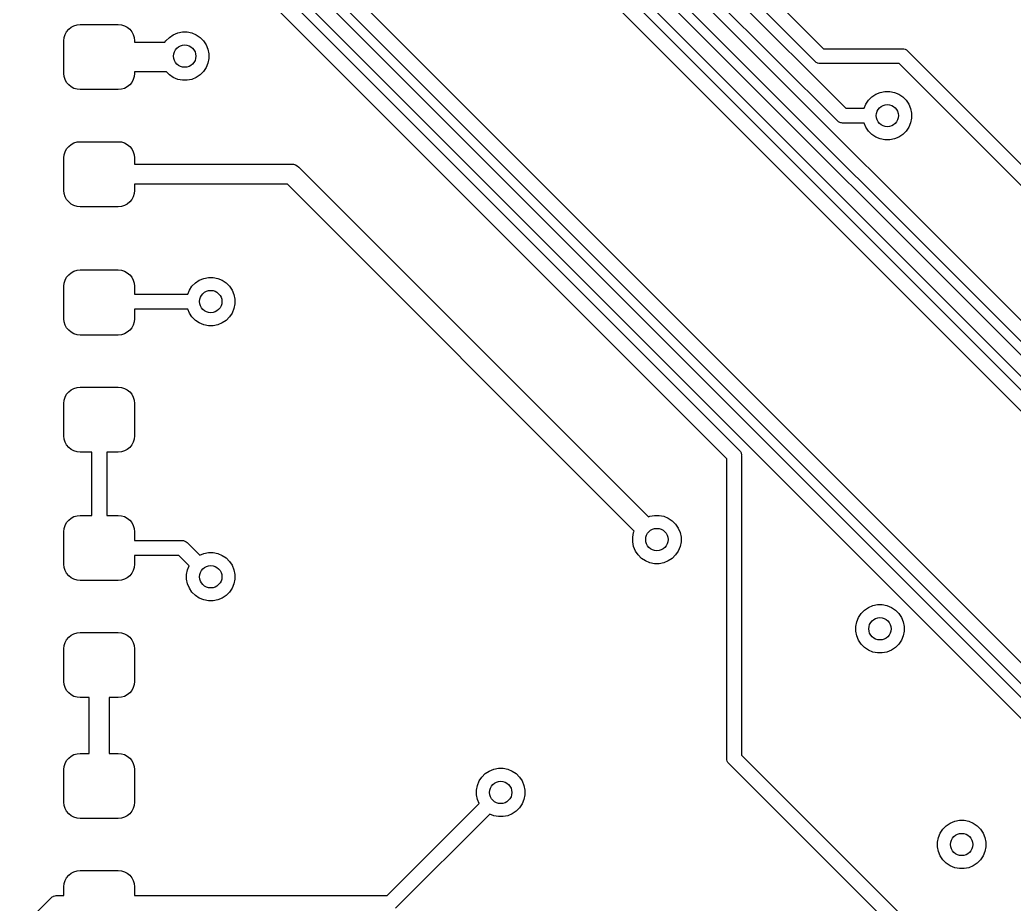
# Model space of a CAD drawing. Extents: x 1 to 84, y 1 to 137.
# Drawn here: x 1.73 to 15.1, y 25.7 to 37.59 of the extents above; entities that cross this region are included whole.
import ezdxf

# ---------------------------------------------------------------- set-up
doc = ezdxf.new("R2010")
doc.units = 0
doc.layers.add('BLACK', color=7, linetype='CONTINUOUS')

msp = doc.modelspace()

# ---------------------------------------------------------------- linework, layer by layer
at = {"layer": 'BLACK', "linetype": 'CONTINUOUS'}
for p, q in [((7.5, 41.7414), (12.8414, 36.4)), ((12.4258, 37.0328), (7.73276, 41.7258)), ((7.9, 41.8414), (12.5414, 37.2)), ((12.7258, 36.2328), (7.33276, 41.6258)), ((18.0259, 30.4328), (7.00275, 41.456)), ((7.16999, 41.5715), (18.1415, 30.6)), ((6.83998, 41.4349), (18.0748, 30.2)), ((17.9925, 29.5328), (6.33276, 41.1925)), ((6.5, 41.3081), (18.1081, 29.7)), ((17.9592, 30.0328), (6.67274, 41.3193)), ((4.4, 38.808), (11.4072, 31.8008)), ((11.24, 31.6852), (4.23276, 38.6924)), ((17.25, 26.1419), (4.73276, 38.6591)), ((4.9, 38.7747), (17.4172, 26.2575)), ((5.40001, 38.7414), (18.1672, 25.9742)), ((18, 25.8586), (5.23278, 38.6258)), ((2.36187, 37.4278), (2.38907, 37.4609)), ((2.38907, 37.4609), (2.42222, 37.4881)), ((2.42222, 37.4881), (2.46004, 37.5083)), ((2.46004, 37.5083), (2.50107, 37.5208)), ((2.50107, 37.5208), (2.54375, 37.525)), ((2.54375, 37.525), (3.05625, 37.525)), ((3.05625, 37.525), (3.09893, 37.5208)), ((3.09893, 37.5208), (3.13996, 37.5083)), ((3.13996, 37.5083), (3.17778, 37.4881)), ((3.17778, 37.4881), (3.21093, 37.4609)), ((3.21093, 37.4609), (3.23813, 37.4278)), ((2.325, 37.3062), (2.3292, 37.3489)), ((2.3292, 37.3489), (2.34165, 37.39)), ((2.34165, 37.39), (2.36187, 37.4278)), ((3.23813, 37.4278), (3.25835, 37.39)), ((3.25835, 37.39), (3.2708, 37.3489)), ((3.2708, 37.3489), (3.275, 37.3062)), ((3.69756, 37.3072), (3.74282, 37.3524)), ((3.74282, 37.3524), (3.79605, 37.388)), ((3.79605, 37.388), (3.8552, 37.4125)), ((3.8552, 37.4125), (3.91799, 37.425)), ((3.91799, 37.425), (3.98201, 37.425)), ((3.98201, 37.425), (4.0448, 37.4125)), ((4.0448, 37.4125), (4.10394, 37.388)), ((4.10394, 37.388), (4.15718, 37.3524)), ((4.15718, 37.3524), (4.20244, 37.3072)), ((2.325, 36.8687), (2.325, 37.3062)), ((3.275, 37.3062), (3.275, 37.2875)), ((3.275, 37.2875), (3.68441, 37.2875)), ((3.68441, 37.2875), (3.69756, 37.3072)), ((4.20244, 37.3072), (4.23801, 37.2539)), ((4.23801, 37.2539), (4.26251, 37.1948)), ((4.26251, 37.1948), (4.275, 37.132)), ((12.5414, 37.2), (13.5951, 37.2)), ((13.5951, 37.2), (13.6, 37.2005)), ((13.6, 37.2005), (13.6049, 37.2)), ((13.6049, 37.2), (13.6049, 37.2)), ((13.6049, 37.2), (13.6196, 37.1986)), ((13.6196, 37.1986), (13.6385, 37.1928)), ((13.6385, 37.1928), (13.6558, 37.1835)), ((13.6558, 37.1835), (13.6711, 37.1711)), ((4.275, 37.068), (4.26251, 37.0052)), ((4.275, 37.132), (4.275, 37.068)), ((13.6711, 37.1711), (13.6742, 37.1672)), ((13.6742, 37.1672), (19.3513, 31.4902)), ((4.23801, 36.9461), (4.20244, 36.8928)), ((4.26251, 37.0052), (4.23801, 36.9461)), ((12.4289, 37.0289), (12.4258, 37.0328)), ((12.4442, 37.0165), (12.4289, 37.0289)), ((12.4551, 37.0106), (12.4442, 37.0165)), ((12.4615, 37.0072), (12.4551, 37.0106)), ((12.4804, 37.0014), (12.4615, 37.0072)), ((12.4822, 37.0013), (12.4804, 37.0014)), ((12.4951, 37), (12.4822, 37.0013)), ((12.5, 36.9995), (12.4951, 37)), ((12.4951, 37), (12.4951, 37)), ((12.5049, 37), (12.5, 36.9995)), ((13.5586, 37), (12.5049, 37)), ((19.2098, 31.3487), (13.5586, 37)), ((2.3292, 36.8261), (2.325, 36.8687)), ((2.34165, 36.785), (2.3292, 36.8261)), ((2.36187, 36.7472), (2.34165, 36.785)), ((3.25835, 36.785), (3.23813, 36.7472)), ((3.2708, 36.8261), (3.25835, 36.785)), ((3.275, 36.8687), (3.2708, 36.8261)), ((3.70288, 36.8875), (3.275, 36.8875)), ((3.275, 36.8875), (3.275, 36.8687)), ((3.74282, 36.8476), (3.70288, 36.8875)), ((3.79605, 36.812), (3.74282, 36.8476)), ((3.8552, 36.7875), (3.79605, 36.812)), ((3.91799, 36.775), (3.8552, 36.7875)), ((3.98201, 36.775), (3.91799, 36.775)), ((4.0448, 36.7875), (3.98201, 36.775)), ((4.10394, 36.812), (4.0448, 36.7875)), ((4.15718, 36.8476), (4.10394, 36.812)), ((4.20244, 36.8928), (4.15718, 36.8476)), ((2.38907, 36.7141), (2.36187, 36.7472)), ((2.42222, 36.6869), (2.38907, 36.7141)), ((2.46004, 36.6667), (2.42222, 36.6869)), ((2.50107, 36.6542), (2.46004, 36.6667)), ((2.54375, 36.65), (2.50107, 36.6542)), ((3.05625, 36.65), (2.54375, 36.65)), ((3.09893, 36.6542), (3.05625, 36.65)), ((3.13996, 36.6667), (3.09893, 36.6542)), ((3.17778, 36.6869), (3.13996, 36.6667)), ((3.21093, 36.7141), (3.17778, 36.6869)), ((3.23813, 36.7472), (3.21093, 36.7141)), ((13.112, 36.4539), (13.1476, 36.5072)), ((13.1476, 36.5072), (13.1928, 36.5524)), ((13.1928, 36.5524), (13.2461, 36.588)), ((13.2461, 36.588), (13.3052, 36.6125)), ((13.3052, 36.6125), (13.368, 36.625)), ((13.368, 36.625), (13.432, 36.625)), ((13.432, 36.625), (13.4948, 36.6125)), ((13.4948, 36.6125), (13.5539, 36.588)), ((13.5539, 36.588), (13.6072, 36.5524)), ((13.6072, 36.5524), (13.6524, 36.5072)), ((13.6524, 36.5072), (13.688, 36.4539)), ((12.8414, 36.4), (13.0896, 36.4)), ((13.0896, 36.4), (13.112, 36.4539)), ((13.688, 36.4539), (13.7125, 36.3948)), ((13.7125, 36.3948), (13.725, 36.332)), ((13.725, 36.268), (13.7125, 36.2052)), ((13.725, 36.332), (13.725, 36.268)), ((12.7289, 36.2289), (12.7258, 36.2328)), ((12.7442, 36.2165), (12.7289, 36.2289)), ((12.7615, 36.2072), (12.7442, 36.2165)), ((12.7747, 36.2032), (12.7615, 36.2072)), ((12.7804, 36.2014), (12.7747, 36.2032)), ((12.7824, 36.2013), (12.7804, 36.2014)), ((12.7951, 36.2), (12.7824, 36.2013)), ((12.8, 36.1995), (12.7951, 36.2)), ((12.7951, 36.2), (12.7951, 36.2)), ((12.8049, 36.2), (12.8, 36.1995)), ((13.0896, 36.2), (12.8049, 36.2)), ((13.112, 36.1461), (13.0896, 36.2)), ((13.1476, 36.0928), (13.112, 36.1461)), ((13.688, 36.1461), (13.6524, 36.0928)), ((13.7125, 36.2052), (13.688, 36.1461)), ((13.1928, 36.0476), (13.1476, 36.0928)), ((13.2461, 36.012), (13.1928, 36.0476)), ((13.3052, 35.9875), (13.2461, 36.012)), ((13.368, 35.975), (13.3052, 35.9875)), ((13.432, 35.975), (13.368, 35.975)), ((13.4948, 35.9875), (13.432, 35.975)), ((13.5539, 36.012), (13.4948, 35.9875)), ((13.6072, 36.0476), (13.5539, 36.012)), ((13.6524, 36.0928), (13.6072, 36.0476)), ((2.34165, 35.815), (2.36187, 35.8528)), ((2.36187, 35.8528), (2.38907, 35.8859)), ((2.38907, 35.8859), (2.42222, 35.9131)), ((2.42222, 35.9131), (2.46004, 35.9333)), ((2.46004, 35.9333), (2.50107, 35.9458)), ((2.50107, 35.9458), (2.54375, 35.95)), ((2.54375, 35.95), (3.05625, 35.95)), ((3.05625, 35.95), (3.09893, 35.9458)), ((3.09893, 35.9458), (3.13996, 35.9333)), ((3.13996, 35.9333), (3.17778, 35.9131)), ((3.17778, 35.9131), (3.21093, 35.8859)), ((3.21093, 35.8859), (3.23813, 35.8528)), ((3.23813, 35.8528), (3.25835, 35.815)), ((2.325, 35.7312), (2.3292, 35.7739)), ((2.325, 35.2937), (2.325, 35.7312)), ((2.3292, 35.7739), (2.34165, 35.815)), ((3.25835, 35.815), (3.2708, 35.7739)), ((3.2708, 35.7739), (3.275, 35.7312)), ((3.275, 35.7312), (3.275, 35.6475)), ((3.275, 35.6475), (5.38088, 35.6475)), ((5.38088, 35.6475), (5.3875, 35.6482)), ((5.3875, 35.6482), (5.39412, 35.6475)), ((5.39412, 35.6475), (5.39413, 35.6475)), ((5.39413, 35.6475), (5.41397, 35.6455)), ((5.41397, 35.6455), (5.43941, 35.6378)), ((5.43941, 35.6378), (5.46286, 35.6253)), ((5.46286, 35.6253), (5.48342, 35.6084)), ((5.48342, 35.6084), (5.48765, 35.6033)), ((5.48765, 35.6033), (10.1863, 30.9047)), ((5.33158, 35.3775), (3.275, 35.3775)), ((3.275, 35.3775), (3.275, 35.2937)), ((9.99534, 30.7137), (5.33158, 35.3775)), ((2.3292, 35.2511), (2.325, 35.2937)), ((2.34165, 35.21), (2.3292, 35.2511)), ((2.36187, 35.1722), (2.34165, 35.21)), ((2.38907, 35.1391), (2.36187, 35.1722)), ((3.23813, 35.1722), (3.21093, 35.1391)), ((3.25835, 35.21), (3.23813, 35.1722)), ((3.2708, 35.2511), (3.25835, 35.21)), ((3.275, 35.2937), (3.2708, 35.2511)), ((2.42222, 35.1119), (2.38907, 35.1391)), ((2.46004, 35.0917), (2.42222, 35.1119)), ((2.50107, 35.0792), (2.46004, 35.0917)), ((2.54375, 35.075), (2.50107, 35.0792)), ((3.05625, 35.075), (2.54375, 35.075)), ((3.09893, 35.0792), (3.05625, 35.075)), ((3.13996, 35.0917), (3.09893, 35.0792)), ((3.17778, 35.1119), (3.13996, 35.0917)), ((3.21093, 35.1391), (3.17778, 35.1119)), ((2.34165, 34.09), (2.36187, 34.1278)), ((2.36187, 34.1278), (2.38907, 34.1609)), ((2.38907, 34.1609), (2.42222, 34.1881)), ((2.42222, 34.1881), (2.46004, 34.2083)), ((2.46004, 34.2083), (2.50107, 34.2208)), ((2.50107, 34.2208), (2.54375, 34.225)), ((2.54375, 34.225), (3.05625, 34.225)), ((3.05625, 34.225), (3.09893, 34.2208)), ((3.09893, 34.2208), (3.13996, 34.2083)), ((3.13996, 34.2083), (3.17778, 34.1881)), ((3.17778, 34.1881), (3.21093, 34.1609)), ((3.21093, 34.1609), (3.23813, 34.1278)), ((3.23813, 34.1278), (3.25835, 34.09)), ((4.14605, 34.088), (4.2052, 34.1125)), ((4.2052, 34.1125), (4.26799, 34.125)), ((4.26799, 34.125), (4.33201, 34.125)), ((4.33201, 34.125), (4.3948, 34.1125)), ((4.3948, 34.1125), (4.45395, 34.088)), ((2.325, 34.0063), (2.3292, 34.0489)), ((2.325, 33.5688), (2.325, 34.0063)), ((2.3292, 34.0489), (2.34165, 34.09)), ((3.25835, 34.09), (3.2708, 34.0489)), ((3.2708, 34.0489), (3.275, 34.0063)), ((3.275, 34.0063), (3.275, 33.9)), ((4.01199, 33.9539), (4.04756, 34.0072)), ((4.04756, 34.0072), (4.09282, 34.0524)), ((4.09282, 34.0524), (4.14605, 34.088)), ((4.45395, 34.088), (4.50718, 34.0524)), ((4.50718, 34.0524), (4.55244, 34.0072)), ((4.55244, 34.0072), (4.58801, 33.9539)), ((3.275, 33.9), (3.98964, 33.9)), ((3.98964, 33.9), (4.01199, 33.9539)), ((4.58801, 33.9539), (4.61251, 33.8948)), ((4.61251, 33.8948), (4.625, 33.832)), ((4.625, 33.832), (4.625, 33.768)), ((3.98964, 33.7), (3.275, 33.7)), ((3.275, 33.7), (3.275, 33.5688)), ((4.01199, 33.6461), (3.98964, 33.7)), ((4.61251, 33.7052), (4.58801, 33.6461)), ((4.625, 33.768), (4.61251, 33.7052)), ((2.3292, 33.5261), (2.325, 33.5688)), ((3.275, 33.5688), (3.2708, 33.5261)), ((4.04756, 33.5928), (4.01199, 33.6461)), ((4.09282, 33.5476), (4.04756, 33.5928)), ((4.55244, 33.5928), (4.50718, 33.5476)), ((4.58801, 33.6461), (4.55244, 33.5928)), ((2.34165, 33.485), (2.3292, 33.5261)), ((2.36187, 33.4472), (2.34165, 33.485)), ((2.38907, 33.4141), (2.36187, 33.4472)), ((3.23813, 33.4472), (3.21093, 33.4141)), ((3.25835, 33.485), (3.23813, 33.4472)), ((3.2708, 33.5261), (3.25835, 33.485)), ((4.14605, 33.512), (4.09282, 33.5476)), ((4.2052, 33.4875), (4.14605, 33.512)), ((4.26799, 33.475), (4.2052, 33.4875)), ((4.33201, 33.475), (4.26799, 33.475)), ((4.3948, 33.4875), (4.33201, 33.475)), ((4.45395, 33.512), (4.3948, 33.4875)), ((4.50718, 33.5476), (4.45395, 33.512)), ((2.42222, 33.3869), (2.38907, 33.4141)), ((2.46004, 33.3667), (2.42222, 33.3869)), ((2.50107, 33.3542), (2.46004, 33.3667)), ((2.54375, 33.35), (2.50107, 33.3542)), ((3.05625, 33.35), (2.54375, 33.35)), ((3.09893, 33.3542), (3.05625, 33.35)), ((3.13996, 33.3667), (3.09893, 33.3542)), ((3.17778, 33.3869), (3.13996, 33.3667)), ((3.21093, 33.4141), (3.17778, 33.3869)), ((2.42222, 32.6131), (2.46004, 32.6333)), ((2.46004, 32.6333), (2.50107, 32.6458)), ((2.50107, 32.6458), (2.54375, 32.65)), ((2.54375, 32.65), (3.05625, 32.65)), ((3.05625, 32.65), (3.09893, 32.6458)), ((3.09893, 32.6458), (3.13996, 32.6333)), ((3.13996, 32.6333), (3.17778, 32.6131)), ((2.3292, 32.4739), (2.34165, 32.515)), ((2.34165, 32.515), (2.36187, 32.5528)), ((2.36187, 32.5528), (2.38907, 32.5859)), ((2.38907, 32.5859), (2.42222, 32.6131)), ((3.17778, 32.6131), (3.21093, 32.5859)), ((3.21093, 32.5859), (3.23813, 32.5528)), ((3.23813, 32.5528), (3.25835, 32.515)), ((3.25835, 32.515), (3.2708, 32.4739)), ((2.325, 32.4312), (2.3292, 32.4739)), ((2.325, 31.9937), (2.325, 32.4312)), ((3.2708, 32.4739), (3.275, 32.4312)), ((3.275, 32.4312), (3.275, 31.9937)), ((2.3292, 31.9511), (2.325, 31.9937)), ((3.275, 31.9937), (3.2708, 31.9511)), ((2.34165, 31.91), (2.3292, 31.9511)), ((2.36187, 31.8722), (2.34165, 31.91)), ((2.38907, 31.8391), (2.36187, 31.8722)), ((2.42222, 31.8119), (2.38907, 31.8391)), ((3.21093, 31.8391), (3.17778, 31.8119)), ((3.23813, 31.8722), (3.21093, 31.8391)), ((3.25835, 31.91), (3.23813, 31.8722)), ((3.2708, 31.9511), (3.25835, 31.91)), ((2.46004, 31.7917), (2.42222, 31.8119)), ((2.50107, 31.7792), (2.46004, 31.7917)), ((2.54375, 31.775), (2.50107, 31.7792)), ((2.7, 31.775), (2.54375, 31.775)), ((2.7, 30.925), (2.7, 31.775)), ((3.05625, 31.775), (2.9, 31.775)), ((2.9, 31.775), (2.9, 30.925)), ((3.09893, 31.7792), (3.05625, 31.775)), ((3.13996, 31.7917), (3.09893, 31.7792)), ((3.17778, 31.8119), (3.13996, 31.7917)), ((11.4072, 31.8008), (11.411, 31.7977)), ((11.411, 31.7977), (11.4235, 31.7824)), ((11.4235, 31.7824), (11.4328, 31.7651)), ((11.4328, 31.7651), (11.435, 31.758)), ((11.435, 31.758), (11.4385, 31.7462)), ((11.4385, 31.7462), (11.4386, 31.745)), ((11.4386, 31.745), (11.44, 31.7315)), ((11.44, 31.7315), (11.44, 31.7315)), ((11.44, 31.7315), (11.4405, 31.7266)), ((11.4405, 31.7266), (11.44, 31.7217)), ((11.44, 31.7217), (11.44, 27.7014)), ((11.24, 27.6649), (11.24, 31.6852)), ((2.42222, 30.8881), (2.46004, 30.9083)), ((2.46004, 30.9083), (2.50107, 30.9208)), ((2.50107, 30.9208), (2.54375, 30.925)), ((2.54375, 30.925), (2.7, 30.925)), ((2.9, 30.925), (3.05625, 30.925)), ((3.05625, 30.925), (3.09893, 30.9208)), ((3.09893, 30.9208), (3.13996, 30.9083)), ((3.13996, 30.9083), (3.17778, 30.8881)), ((10.1863, 30.9047), (10.2052, 30.9125)), ((10.2052, 30.9125), (10.268, 30.925)), ((10.268, 30.925), (10.332, 30.925)), ((10.332, 30.925), (10.3948, 30.9125)), ((10.3948, 30.9125), (10.4539, 30.888)), ((2.3292, 30.7489), (2.34165, 30.79)), ((2.34165, 30.79), (2.36187, 30.8278)), ((2.36187, 30.8278), (2.38907, 30.8609)), ((2.38907, 30.8609), (2.42222, 30.8881)), ((3.17778, 30.8881), (3.21093, 30.8609)), ((3.21093, 30.8609), (3.23813, 30.8278)), ((3.23813, 30.8278), (3.25835, 30.79)), ((3.25835, 30.79), (3.2708, 30.7489)), ((10.4539, 30.888), (10.5072, 30.8524)), ((10.5072, 30.8524), (10.5524, 30.8072)), ((10.5524, 30.8072), (10.588, 30.7539)), ((2.325, 30.7062), (2.3292, 30.7489)), ((2.325, 30.2687), (2.325, 30.7062)), ((3.2708, 30.7489), (3.275, 30.7062)), ((3.275, 30.7062), (3.275, 30.5875)), ((9.975, 30.632), (9.98749, 30.6948)), ((9.975, 30.568), (9.975, 30.632)), ((9.98749, 30.6948), (9.99534, 30.7137)), ((10.588, 30.7539), (10.6125, 30.6948)), ((10.6125, 30.6948), (10.625, 30.632)), ((10.625, 30.632), (10.625, 30.568)), ((3.275, 30.5875), (3.9076, 30.5875)), ((3.9076, 30.5875), (3.9125, 30.588)), ((3.9125, 30.588), (3.9174, 30.5875)), ((3.9174, 30.5875), (3.9174, 30.5875)), ((3.9174, 30.5875), (3.9321, 30.5861)), ((3.9321, 30.5861), (3.95095, 30.5803)), ((3.95095, 30.5803), (3.96832, 30.571)), ((3.96832, 30.571), (3.98355, 30.5586)), ((3.98355, 30.5586), (3.98668, 30.5547)), ((3.98668, 30.5547), (4.15125, 30.3902)), ((9.98749, 30.5052), (9.975, 30.568)), ((10.012, 30.4461), (9.98749, 30.5052)), ((10.6125, 30.5052), (10.588, 30.4461)), ((10.625, 30.568), (10.6125, 30.5052)), ((3.87108, 30.3875), (3.275, 30.3875)), ((3.275, 30.3875), (3.275, 30.2687)), ((4.00983, 30.2487), (3.87108, 30.3875)), ((4.15125, 30.3902), (4.2052, 30.4125)), ((4.2052, 30.4125), (4.26799, 30.425)), ((4.26799, 30.425), (4.33201, 30.425)), ((4.33201, 30.425), (4.3948, 30.4125)), ((4.3948, 30.4125), (4.45395, 30.388)), ((4.45395, 30.388), (4.50718, 30.3524)), ((10.0476, 30.3928), (10.012, 30.4461)), ((10.0928, 30.3476), (10.0476, 30.3928)), ((10.5524, 30.3928), (10.5072, 30.3476)), ((10.588, 30.4461), (10.5524, 30.3928)), ((2.3292, 30.2261), (2.325, 30.2687)), ((2.34165, 30.185), (2.3292, 30.2261)), ((3.2708, 30.2261), (3.25835, 30.185)), ((3.275, 30.2687), (3.2708, 30.2261)), ((3.98749, 30.1948), (4.00983, 30.2487)), ((4.50718, 30.3524), (4.55244, 30.3072)), ((4.55244, 30.3072), (4.58801, 30.2539)), ((4.58801, 30.2539), (4.61251, 30.1948)), ((10.1461, 30.312), (10.0928, 30.3476)), ((10.2052, 30.2875), (10.1461, 30.312)), ((10.268, 30.275), (10.2052, 30.2875)), ((10.332, 30.275), (10.268, 30.275)), ((10.3948, 30.2875), (10.332, 30.275)), ((10.4539, 30.312), (10.3948, 30.2875)), ((10.5072, 30.3476), (10.4539, 30.312)), ((2.36187, 30.1472), (2.34165, 30.185)), ((2.38907, 30.1141), (2.36187, 30.1472)), ((2.42222, 30.0869), (2.38907, 30.1141)), ((3.21093, 30.1141), (3.17778, 30.0869)), ((3.23813, 30.1472), (3.21093, 30.1141)), ((3.25835, 30.185), (3.23813, 30.1472)), ((3.975, 30.132), (3.98749, 30.1948)), ((3.975, 30.068), (3.975, 30.132)), ((4.61251, 30.1948), (4.625, 30.132)), ((4.625, 30.132), (4.625, 30.068)), ((2.46004, 30.0667), (2.42222, 30.0869)), ((2.50107, 30.0542), (2.46004, 30.0667)), ((2.54375, 30.05), (2.50107, 30.0542)), ((3.05625, 30.05), (2.54375, 30.05)), ((3.09893, 30.0542), (3.05625, 30.05)), ((3.13996, 30.0667), (3.09893, 30.0542)), ((3.17778, 30.0869), (3.13996, 30.0667)), ((3.98749, 30.0052), (3.975, 30.068)), ((4.01199, 29.9461), (3.98749, 30.0052)), ((4.61251, 30.0052), (4.58801, 29.9461)), ((4.625, 30.068), (4.61251, 30.0052)), ((4.04756, 29.8928), (4.01199, 29.9461)), ((4.09282, 29.8476), (4.04756, 29.8928)), ((4.14605, 29.812), (4.09282, 29.8476)), ((4.50718, 29.8476), (4.45395, 29.812)), ((4.55244, 29.8928), (4.50718, 29.8476)), ((4.58801, 29.9461), (4.55244, 29.8928)), ((4.2052, 29.7875), (4.14605, 29.812)), ((4.26799, 29.775), (4.2052, 29.7875)), ((4.33201, 29.775), (4.26799, 29.775)), ((4.3948, 29.7875), (4.33201, 29.775)), ((4.45395, 29.812), (4.3948, 29.7875)), ((13.0928, 29.6524), (13.1461, 29.688)), ((13.1461, 29.688), (13.2052, 29.7125)), ((13.2052, 29.7125), (13.268, 29.725)), ((13.268, 29.725), (13.332, 29.725)), ((13.332, 29.725), (13.3948, 29.7125)), ((13.3948, 29.7125), (13.4539, 29.688)), ((13.4539, 29.688), (13.5072, 29.6524)), ((12.9875, 29.4948), (13.012, 29.5539)), ((13.012, 29.5539), (13.0476, 29.6072)), ((13.0476, 29.6072), (13.0928, 29.6524)), ((13.5072, 29.6524), (13.5524, 29.6072)), ((13.5524, 29.6072), (13.588, 29.5539)), ((13.588, 29.5539), (13.6125, 29.4948)), ((12.975, 29.432), (12.9875, 29.4948)), ((12.975, 29.368), (12.975, 29.432)), ((13.6125, 29.4948), (13.625, 29.432)), ((13.625, 29.432), (13.625, 29.368)), ((2.36187, 29.2528), (2.38907, 29.2859)), ((2.38907, 29.2859), (2.42222, 29.3131)), ((2.42222, 29.3131), (2.46004, 29.3333)), ((2.46004, 29.3333), (2.50107, 29.3458)), ((2.50107, 29.3458), (2.54375, 29.35)), ((2.54375, 29.35), (3.05625, 29.35)), ((3.05625, 29.35), (3.09893, 29.3458)), ((3.09893, 29.3458), (3.13996, 29.3333)), ((3.13996, 29.3333), (3.17778, 29.3131)), ((3.17778, 29.3131), (3.21093, 29.2859)), ((3.21093, 29.2859), (3.23813, 29.2528)), ((12.9875, 29.3052), (12.975, 29.368)), ((13.012, 29.2461), (12.9875, 29.3052)), ((13.6125, 29.3052), (13.588, 29.2461)), ((13.625, 29.368), (13.6125, 29.3052)), ((2.325, 29.1312), (2.3292, 29.1739)), ((2.3292, 29.1739), (2.34165, 29.215)), ((2.34165, 29.215), (2.36187, 29.2528)), ((3.23813, 29.2528), (3.25835, 29.215)), ((3.25835, 29.215), (3.2708, 29.1739)), ((3.2708, 29.1739), (3.275, 29.1312)), ((13.0476, 29.1928), (13.012, 29.2461)), ((13.0928, 29.1476), (13.0476, 29.1928)), ((13.5524, 29.1928), (13.5072, 29.1476)), ((13.588, 29.2461), (13.5524, 29.1928)), ((2.325, 28.6937), (2.325, 29.1312)), ((3.275, 29.1312), (3.275, 28.6937)), ((13.1461, 29.112), (13.0928, 29.1476)), ((13.2052, 29.0875), (13.1461, 29.112)), ((13.268, 29.075), (13.2052, 29.0875)), ((13.332, 29.075), (13.268, 29.075)), ((13.3948, 29.0875), (13.332, 29.075)), ((13.4539, 29.112), (13.3948, 29.0875)), ((13.5072, 29.1476), (13.4539, 29.112)), ((2.3292, 28.6511), (2.325, 28.6937)), ((2.34165, 28.61), (2.3292, 28.6511)), ((3.2708, 28.6511), (3.25835, 28.61)), ((3.275, 28.6937), (3.2708, 28.6511)), ((2.36187, 28.5722), (2.34165, 28.61)), ((2.38907, 28.5391), (2.36187, 28.5722)), ((2.42222, 28.5119), (2.38907, 28.5391)), ((2.46004, 28.4917), (2.42222, 28.5119)), ((2.50107, 28.4792), (2.46004, 28.4917)), ((3.13996, 28.4917), (3.09893, 28.4792)), ((3.17778, 28.5119), (3.13996, 28.4917)), ((3.21093, 28.5391), (3.17778, 28.5119)), ((3.23813, 28.5722), (3.21093, 28.5391)), ((3.25835, 28.61), (3.23813, 28.5722)), ((2.54375, 28.475), (2.50107, 28.4792)), ((2.665, 28.475), (2.54375, 28.475)), ((2.665, 27.725), (2.665, 28.475)), ((3.05625, 28.475), (2.935, 28.475)), ((2.935, 28.475), (2.935, 27.725)), ((3.09893, 28.4792), (3.05625, 28.475)), ((2.38907, 27.6609), (2.42222, 27.6881)), ((2.42222, 27.6881), (2.46004, 27.7083)), ((2.46004, 27.7083), (2.50107, 27.7208)), ((2.50107, 27.7208), (2.54375, 27.725)), ((2.54375, 27.725), (2.665, 27.725)), ((2.935, 27.725), (3.05625, 27.725)), ((3.05625, 27.725), (3.09893, 27.7208)), ((3.09893, 27.7208), (3.13996, 27.7083)), ((3.13996, 27.7083), (3.17778, 27.6881)), ((3.17778, 27.6881), (3.21093, 27.6609)), ((11.44, 27.7014), (17.2778, 21.8636)), ((2.325, 27.5062), (2.3292, 27.5489)), ((2.3292, 27.5489), (2.34165, 27.59)), ((2.34165, 27.59), (2.36187, 27.6278)), ((2.36187, 27.6278), (2.38907, 27.6609)), ((3.21093, 27.6609), (3.23813, 27.6278)), ((3.23813, 27.6278), (3.25835, 27.59)), ((3.25835, 27.59), (3.2708, 27.5489)), ((3.2708, 27.5489), (3.275, 27.5062)), ((11.2395, 27.66), (11.24, 27.6649)), ((11.24, 27.6551), (11.2395, 27.66)), ((11.2406, 27.6492), (11.24, 27.6551)), ((11.24, 27.6551), (11.24, 27.6551)), ((11.2414, 27.6404), (11.2406, 27.6492)), ((11.242, 27.6384), (11.2414, 27.6404)), ((11.2471, 27.6216), (11.242, 27.6384)), ((11.2564, 27.6042), (11.2471, 27.6216)), ((11.2689, 27.589), (11.2564, 27.6042)), ((11.2727, 27.5858), (11.2689, 27.589)), ((17.1364, 21.7222), (11.2727, 27.5858)), ((2.325, 27.0687), (2.325, 27.5062)), ((3.275, 27.5062), (3.275, 27.0687)), ((7.94756, 27.4072), (7.99282, 27.4524)), ((7.99282, 27.4524), (8.04605, 27.488)), ((8.04605, 27.488), (8.1052, 27.5125)), ((8.1052, 27.5125), (8.16799, 27.525)), ((8.16799, 27.525), (8.23201, 27.525)), ((8.23201, 27.525), (8.2948, 27.5125)), ((8.2948, 27.5125), (8.35394, 27.488)), ((8.35394, 27.488), (8.40718, 27.4524)), ((8.40718, 27.4524), (8.45244, 27.4072)), ((7.875, 27.232), (7.88749, 27.2948)), ((7.88749, 27.2948), (7.91199, 27.3539)), ((7.91199, 27.3539), (7.94756, 27.4072)), ((8.45244, 27.4072), (8.48801, 27.3539)), ((8.48801, 27.3539), (8.51251, 27.2948)), ((8.51251, 27.2948), (8.525, 27.232)), ((7.875, 27.168), (7.875, 27.232)), ((7.88749, 27.1052), (7.875, 27.168)), ((8.525, 27.168), (8.51251, 27.1052)), ((8.525, 27.232), (8.525, 27.168)), ((2.3292, 27.0261), (2.325, 27.0687)), ((2.34165, 26.985), (2.3292, 27.0261)), ((3.2708, 27.0261), (3.25835, 26.985)), ((3.275, 27.0687), (3.2708, 27.0261)), ((6.67108, 25.8125), (7.90983, 27.0513)), ((7.90983, 27.0513), (7.88749, 27.1052)), ((8.48801, 27.0461), (8.45244, 26.9928)), ((8.51251, 27.1052), (8.48801, 27.0461)), ((2.36187, 26.9472), (2.34165, 26.985)), ((2.38907, 26.9141), (2.36187, 26.9472)), ((2.42222, 26.8869), (2.38907, 26.9141)), ((2.46004, 26.8667), (2.42222, 26.8869)), ((3.17778, 26.8869), (3.13996, 26.8667)), ((3.21093, 26.9141), (3.17778, 26.8869)), ((3.23813, 26.9472), (3.21093, 26.9141)), ((3.25835, 26.985), (3.23813, 26.9472)), ((8.05125, 26.9098), (6.78668, 25.6453)), ((8.1052, 26.8875), (8.05125, 26.9098)), ((8.16799, 26.875), (8.1052, 26.8875)), ((8.2948, 26.8875), (8.23201, 26.875)), ((8.35394, 26.912), (8.2948, 26.8875)), ((8.40718, 26.9476), (8.35394, 26.912)), ((8.45244, 26.9928), (8.40718, 26.9476)), ((2.50107, 26.8542), (2.46004, 26.8667)), ((2.54375, 26.85), (2.50107, 26.8542)), ((3.05625, 26.85), (2.54375, 26.85)), ((3.09893, 26.8542), (3.05625, 26.85)), ((3.13996, 26.8667), (3.09893, 26.8542)), ((8.23201, 26.875), (8.16799, 26.875)), ((14.1476, 26.7072), (14.1928, 26.7524)), ((14.1928, 26.7524), (14.2461, 26.788)), ((14.2461, 26.788), (14.3052, 26.8125)), ((14.3052, 26.8125), (14.368, 26.825)), ((14.368, 26.825), (14.432, 26.825)), ((14.432, 26.825), (14.4948, 26.8125)), ((14.4948, 26.8125), (14.5539, 26.788)), ((14.5539, 26.788), (14.6072, 26.7524)), ((14.6072, 26.7524), (14.6524, 26.7072)), ((14.0875, 26.5948), (14.112, 26.6539)), ((14.112, 26.6539), (14.1476, 26.7072)), ((14.6524, 26.7072), (14.688, 26.6539)), ((14.688, 26.6539), (14.7125, 26.5948)), ((14.075, 26.532), (14.0875, 26.5948)), ((14.075, 26.468), (14.075, 26.532)), ((14.7125, 26.5948), (14.725, 26.532)), ((14.725, 26.532), (14.725, 26.468)), ((14.0875, 26.4052), (14.075, 26.468)), ((14.112, 26.3461), (14.0875, 26.4052)), ((14.1476, 26.2928), (14.112, 26.3461)), ((14.688, 26.3461), (14.6524, 26.2928)), ((14.7125, 26.4052), (14.688, 26.3461)), ((14.725, 26.468), (14.7125, 26.4052)), ((14.1928, 26.2476), (14.1476, 26.2928)), ((14.2461, 26.212), (14.1928, 26.2476)), ((14.3052, 26.1875), (14.2461, 26.212)), ((14.5539, 26.212), (14.4948, 26.1875)), ((14.6072, 26.2476), (14.5539, 26.212)), ((14.6524, 26.2928), (14.6072, 26.2476)), ((2.36187, 26.0528), (2.38907, 26.0859)), ((2.38907, 26.0859), (2.42222, 26.1131)), ((2.42222, 26.1131), (2.46004, 26.1333)), ((2.46004, 26.1333), (2.50107, 26.1458)), ((2.50107, 26.1458), (2.54375, 26.15)), ((2.54375, 26.15), (3.05625, 26.15)), ((3.05625, 26.15), (3.09893, 26.1458)), ((3.09893, 26.1458), (3.13996, 26.1333)), ((3.13996, 26.1333), (3.17778, 26.1131)), ((3.17778, 26.1131), (3.21093, 26.0859)), ((3.21093, 26.0859), (3.23813, 26.0528)), ((14.368, 26.175), (14.3052, 26.1875)), ((14.432, 26.175), (14.368, 26.175)), ((14.4948, 26.1875), (14.432, 26.175)), ((2.325, 25.9312), (2.3292, 25.9739)), ((2.3292, 25.9739), (2.34165, 26.015)), ((2.34165, 26.015), (2.36187, 26.0528)), ((3.23813, 26.0528), (3.25835, 26.015)), ((3.25835, 26.015), (3.2708, 25.9739)), ((3.2708, 25.9739), (3.275, 25.9312)), ((2.18655, 25.8053), (2.2054, 25.8111)), ((2.2054, 25.8111), (2.20722, 25.8112)), ((2.20722, 25.8112), (2.2201, 25.8125)), ((2.2201, 25.8125), (2.225, 25.813)), ((2.2201, 25.8125), (2.2201, 25.8125)), ((2.225, 25.813), (2.2299, 25.8125)), ((2.2299, 25.8125), (2.325, 25.8125)), ((2.325, 25.8125), (2.325, 25.9312)), ((3.275, 25.9312), (3.275, 25.8125)), ((3.275, 25.8125), (6.67108, 25.8125)), ((1.73276, 25.3617), (2.15082, 25.7797)), ((2.15082, 25.7797), (2.15395, 25.7836)), ((2.15395, 25.7836), (2.16918, 25.796)), ((2.16918, 25.796), (2.1797, 25.8017)), ((2.1797, 25.8017), (2.18655, 25.8053))]:
    msp.add_line(p, q, dxfattribs=at)
at = {"layer": 'BLACK'}
for centre in [(3.95, 37.1), (13.4, 36.3), (4.3, 33.8), (10.3, 30.6), (4.3, 30.1), (13.3, 29.4), (8.2, 27.2), (14.4, 26.5)]:
    msp.add_circle(centre, 0.15, dxfattribs=at)

doc.saveas('drawing.dxf')
